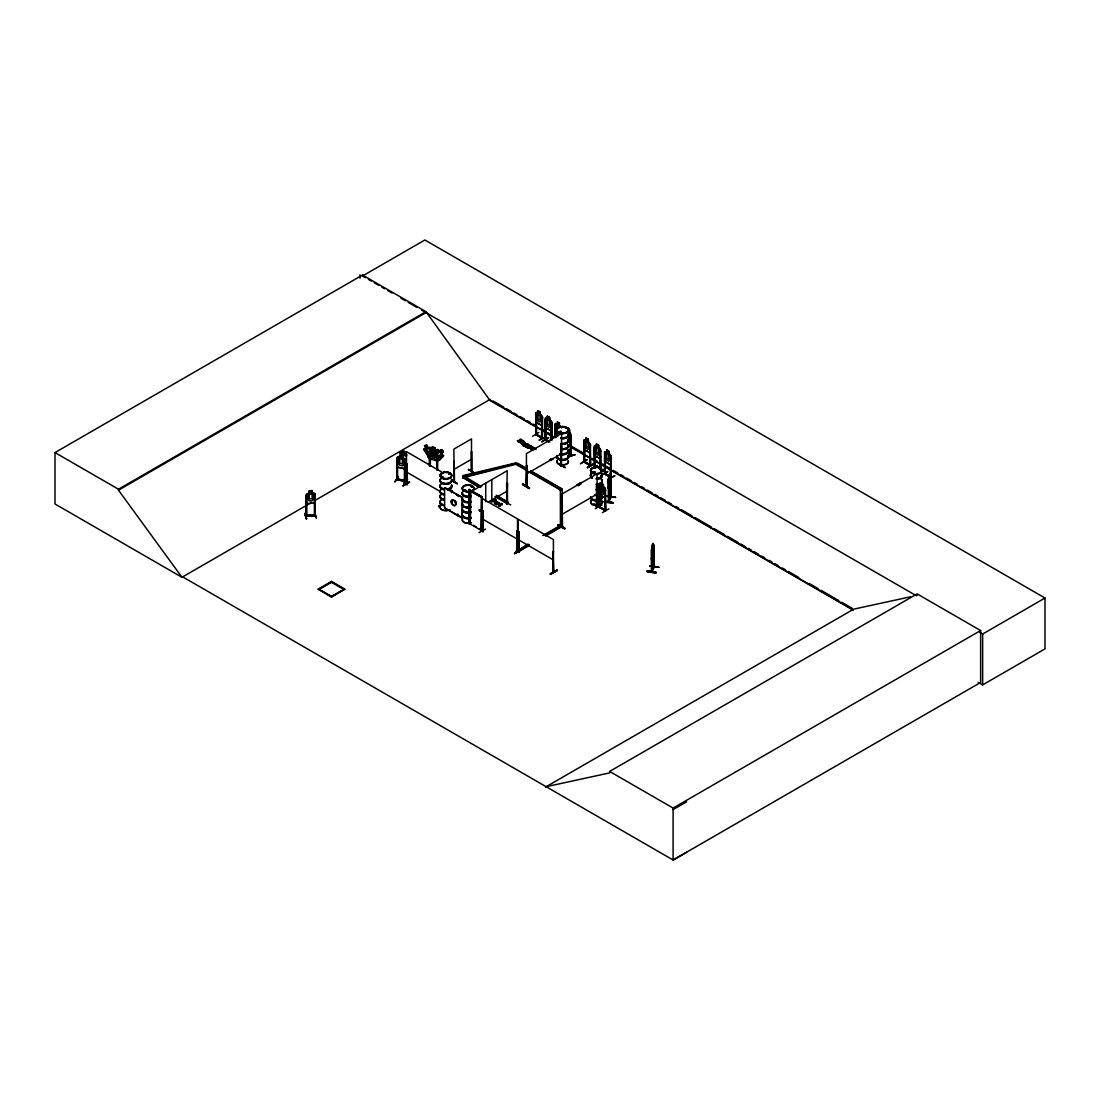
<?xml version="1.0" encoding="UTF-8"?>
<svg xmlns="http://www.w3.org/2000/svg" width="1100" height="1100" viewBox="0 0 1100 1100"><rect width="100%" height="100%" fill="white"/><g stroke="black" fill="none" stroke-linecap="round" stroke-linejoin="round"><path stroke-width="1.5" d="M480.384 496.293L470.264 491.04L470.223 524.15L470.154 490.861L481.346 497.324L481.305 530.681L482.047 530.97M608.602 501.696L610.72 496.994L608.369 502.081M608.987 501.751L608.369 501.339L610.514 497.035M608.41 502.205L608.286 480.315L610.418 474.842L610.967 497.516L611.105 455.812L605.289 451.578L604.533 452.114L604.477 473.908L610.362 476.74M611.077 497.145L610.775 496.251M653.675 554.689C655.6 546.04 650.018 561.509 651.599 558.676M603.914 501.848C609.414 499.592 621.692 505.794 603.928 501.765M604.024 501.531L613.071 502.893M646.924 571.491C655.435 570.35 662.819 574.86 646.924 571.491L655.916 572.976M647.048 571.202L656.04 572.688M647.048 570.873L656.04 572.316M652.011 571.491L651.984 551.114M653.702 567.325L653.964 546.452L653.702 567.215M653.73 566.527L654.033 566.582M654.294 566.871L651.874 571.89M451.797 480.837L457.27 483.697M457.27 483.395L451.976 480.329M524.329 443.52L522.335 443.438L524.961 443.52L523.779 441.76C523.119 440 516.643 444.675 523.641 442.846C527.464 443.836 519.571 439.092 520.465 442.915C522.541 445.376 526.006 442.668 521.909 443.451C523.27 446.188 521.606 442.365 524.329 443.946M570.652 440.908L570.171 442.929L570.694 440.976M442.241 477.606L442.805 476.974L443.08 477.881M442.942 477.029L443.438 477.964M448.828 473.908L449.763 473.976M449.185 474.114L449.199 473.949M464.145 490.559L464.874 489.857M465.561 490.518L464.145 490.284M465.864 490.339L464.86 489.981M465.465 489.913L465.795 490.683M471.171 486.447L471.9 486.447M470.071 493.68L470.223 493.859M470.085 493.873L470.223 493.103L470.071 494.161M471.9 486.86L471.02 486.654L471.79 486.915M470.071 508.104L470.223 507.801M470.085 520.163L470.085 519.654M559.006 432.107L558.896 432.382M559.817 431.75L560.326 432.286L559.322 432.41M560.381 431.942L558.635 432.025A5.83 3.369 0 0 1 561.124 431.214M565.551 428.257L566.5 428.409M566.335 428.01L565.881 427.873M592.405 472.656L593.134 471.955M592.804 472.436L592.749 472.615M592.859 472.862L593.918 472.271L592.804 472.368M594.151 472.656L592.501 472.257M599.445 468.971L599.871 468.627M600.132 468.861L599.445 468.545L600.298 468.834M651.764 553.836L652.176 554.991C654.459 550.962 653.125 535.7 651.764 549.175L652.066 571.477M533.473 448.223C525.91 443.96 533.596 453.228 530.406 447.81C540.691 447.947 523.696 445.101 531.987 449.212M424.022 449.776L424.325 448.69M571.271 449.955L568.246 450.519A5.83 3.369 0 0 1 566.184 454.08A5.83 3.369 0 0 1 559.721 454.328M522.555 484.619C542.933 496.513 509.135 475.888 529.21 488.428M529.526 487.85L522.885 484.027L529.526 488.139M557.947 525.112C564.176 525.649 570.144 532.977 557.947 525.112L564.616 528.866M558.25 524.879L564.905 528.674M558.264 524.549L564.933 528.303M405.254 456.087L406.615 454.836M535.81 419.567L536.484 422.441L541.571 425.384L542.314 423.225M550.935 430.788L551.746 428.684L550.935 430.788L545.848 427.845L545.174 424.971M589.586 452.609L590.452 450.615M590.384 450.56L589.641 452.719L584.54 449.776L583.88 446.902M599.871 458.535L600.586 456.541M598.895 491.961L599.541 494.849L604.656 497.777L605.33 488.978L603.295 486.805M431.846 456.156L437.099 461.079L439.45 460.144L443.616 455.812L438.116 449.68C434.967 447.783 429.275 460.391 433.524 454.176L435.902 457.311L434.101 453.805L435.82 451.44L433.565 453.076L431.241 450.106L432.974 453.489L431.159 455.922L432.768 453.97M436.741 460.79L437.607 451.894L436.824 450.739L430.416 448.924L429.44 449.529L429.467 466.221M437.607 458.562L436.81 460.9L430.389 459.016L429.495 456.197L430.389 459.016M314.16 502.975L315.26 500.418L315.26 493.694L315.205 515.625L315.246 514.841L306.199 515.611M315.274 500.473L314.229 503.058L307.079 503.566L306.157 501.201M396.839 464.53L397.719 467.225L404.401 468.765L405.419 466.441M608.96 481.374L608.781 502.246L611.091 497.118M606.402 496.334L615.587 497.393L606.526 496.018M611.146 496.361L610.706 497.049M532.524 436.356L538.835 432.424M541.888 441.76L548.515 437.635M601.246 475.612L607.86 471.487L600.93 475.502M485.54 529.127L479.022 532.648M595.32 508.626L602.14 504.928M610.514 497.571L610.638 475.283L609.95 476.163L609.868 473.509L608.712 479.435L608.822 502.15M609.235 475.379L609.716 474.348L609.235 476.204M608.658 478.844L609.084 477.716M608.259 482.68L610.665 477.551M608.314 486.97L608.658 488.95L610.761 481.924M306.556 518.485L304.865 513.535L306.543 518.788M305.264 513.164L306.611 518.898M306.144 518.884L304.865 513.535M652.327 545.119L652.836 544.087M652.327 545.944L652.836 544.926M654.115 566.541L651.406 571.931L651.31 550.041L652.259 547.47M651.612 548.611L653.675 544.61L653.098 545.765M654.115 567.27L654.266 546.507M651.695 570.831L654.005 566.844M470.154 524.109L468.999 523.779L468.999 489.527L482.212 496.815L482.185 531.245L482.941 531.63L483.092 511.115L482.268 510.895L482.873 511.239M482.295 531.314L483.175 531.465L483.092 511.115M517.069 550.344L517.743 551.471L529.389 544.775M518.1 551.265L518.829 551.609M518.072 551.966L518.829 552.351L518.98 531.836L518.155 531.616L518.76 531.96M518.732 552.365L518.32 551.059L518.829 551.829M518.155 551.966L519.062 552.186L518.98 531.836M553.3 571.56L553.273 571.587M518.196 552.035L518.155 519.255L553.41 539.605L553.479 572.357L552.723 571.973L553.039 551.499L553.699 572.234L552.956 571.808M599.569 506.701L598.826 506.275L599.734 507.251M599.816 506.536L599.06 506.151M605.481 510.07L605.027 509.506M535.783 434.692L542.382 438.433L542.382 416.556L540.224 414.411M536.759 434.129L536.058 433.73L536.305 434.995L536.071 414.178M536.442 434.995L536.676 421.3M541.723 417.697L542.548 417.904L541.723 417.697L541.64 438.034L541.998 437.168L542.616 438.295L536.058 434.473L535.961 412.885L538.12 413.284M545.243 439.381L546.04 439.505M551.911 440.275L551.746 421.96L545.944 417.711L545.174 418.248L545.119 440.055L548.446 441.925M545.806 440.399L545.435 419.581L545.875 440.44L545.421 439.134M583.949 461.312L584.361 461.601M583.825 461.986L583.88 440.192L584.636 439.656L590.452 443.891L590.452 465.768C570.226 454.74 603.515 471.584 584.801 461.711M590.013 449.996L590.15 465.259M594.852 467.789L594.399 467.005L594.124 467.967L594.151 446.119L594.921 445.582L599.94 448.566M604.477 473.165L605.467 473.399L604.601 473.234M605.385 474.127L604.794 453.434L605.22 474.306L604.931 473.041M398.447 476.919L394.928 481.938L398.475 476.575M507.004 503.168L506.853 503.965L507.293 502.645M526.13 485.43L527.092 485.265L526.226 485.402M561.179 465.575L561.138 466.373L561.44 445.514L561.069 466.386L561.674 433.276L526.433 453.626L526.364 486.379L527.092 486.007L526.199 486.131M560.78 466.249L561.509 465.822L561.44 445.514M542.781 535.549L560.409 525.374L561.962 526.089M561.509 526.707L562.499 526.501L562.183 506L561.632 526.639M545.545 536.085L561.701 526.763L561.825 494.12L597.08 473.77L597.08 506.564L596.186 506.743L596.86 506.303M403.081 452.788C399.781 454.465 398.461 452.1 402.243 452.829C399.809 449.199 408.018 453.723 403.549 450.808A1.567 0.908 0 0 0 402.655 450.725C400.51 450.986 403.439 454.768 400.207 452.21M520.795 441.485L520.176 440.124L522.087 441.031L521.125 439.656L519.283 440.248L519.888 441.897L517.275 440.797L519.076 442.007L520.822 441.293M305.951 515.391L315.205 514.649M305.951 516.134L315.136 515.611M397.719 459.277L396.825 459.264L397.719 459.277L397.471 479.834L396.839 457.806L399.685 457.572M399.781 457.683C397.361 453.337 404.8 454.891 402.435 458.288L403.851 459.456L403.851 464.131L402.435 465.809L399.781 465.19L398.351 462.866L398.351 458.191L399.781 457.683L399.809 455.125M397.746 457.132L404.415 458.604L405.419 459.717L405.405 481.594C399.658 480.645 394.598 479.132 397.719 478.885M404.539 461.051L405.433 461.051L404.539 461.051L404.594 481.47L405.336 481.621M405.377 459.772L404.374 458.659M398.09 476.85L395.051 481.594M404.401 468.765L397.746 467.17L396.962 464.475M397.815 478.899L405.474 480.618L405.185 481.607M407.206 479.009L403.728 484.014L407.206 478.582M403.783 483.615L407.261 478.638M407.688 479.105L404.209 484.082M479.174 509.987L479.737 510.978M479.696 510.84C479.683 508.626 481.277 510.304 479.614 510.964M480.15 509.987L480.178 510.675L479.27 510.098M443.025 477.978L442.64 477.152M464.53 490.009L464.874 490.737M651.819 571.148L651.874 571.148M430.224 466.441L430.375 451M436.92 453.09L437.814 453.145L436.92 453.09L436.92 470.058M429.99 456.087L427.721 454.3L425.205 449.501L425.947 448.374L424.518 445.679L426.91 445.143L428.175 447.865L429.811 448.456M426.855 445.197L424.476 445.734M431.062 448.126L429.797 447.356L424.201 448.663L423.926 449.763L429.66 458.989L432.41 458.274M432.176 449.446L430.953 449.941L430.953 454.616L432.314 457.009L434.871 457.765L436.246 456.156L436.246 451.481L434.871 450.244L434.967 447.686L432.176 446.944L432.272 449.556M427.584 456.596L429.66 458.989M434.967 450.189L434.967 447.686M438.116 449.68L436.851 449.735M437.663 451.935L437.663 470.264M439.34 460.116L443.52 455.771M454.479 481.772L454.19 461.285M471.776 471.817L471.515 451.275L471.487 471.941L471.487 470.882M312.139 490.696L309.293 490.93L309.293 493.433L307.78 494.381L307.78 499.056L309.293 500.94L312.139 500.72L313.651 498.589L313.651 493.914L312.139 493.199L312.221 490.545L309.183 490.793L309.279 493.377L306.157 494.491L305.993 516.312L306.048 495.77L306.886 495.701L306.845 516.299L306.845 515.295M506.564 503.814L507.293 503.388M506.632 503.759L507.224 470.717L471.982 491.067M507.457 503.594L507.457 483.216L506.632 483.422L506.797 503.951L507.457 483.216M596.612 506.082L596.406 506.344M596.241 506.674L596.255 505.876M532.895 448.745C532.263 446.655 531.534 446.724 532.565 448.442M397.774 457.078L396.839 457.806L396.729 479.6M449.144 473.935L448.965 473.619M465.41 490.655L465.011 489.803L464.172 490.339M594.014 472.684L592.556 472.684M536.58 412.308L535.81 412.844L535.879 434.72M555.115 437.305L555.156 423.94L555.857 423.445L561.66 427.68M583.949 440.261L584.664 439.752M604.601 452.183L605.316 451.674M598.936 507.127L598.895 485.237L601.205 485.691M598.964 485.32L599.692 484.811L604.601 487.726M406.395 454.974L406.478 456.101M406.395 455.4L406.478 456.527M530.846 447.411L530.475 448.635L531.987 448.786M405.254 454.52L405.749 453.97L404.539 453.571C399.011 456.995 405.57 449.886 406.381 454.245C400.592 457.353 407.921 453.447 404.539 453.145L402.146 454.025M521.359 442.228L521.579 443.451M455.07 514.332L454.341 513.906L455.455 514.566M457.71 515.859L457.916 514.319M499.689 504.928C499.194 505.381 500.39 507.072 498.616 505.821C500.61 502.301 503.553 504.928 500.94 504.639L499.249 505.684L499.922 506.165M468.518 469.618L475.145 473.426M454.19 481.635L453.888 449.089L471.515 438.914L471.419 471.955M406.56 463.829L407.248 484.522L407.165 464.172M409.668 482.281L402.724 485.911L409.296 482.075M406.546 483.381L407.234 484.55L406.56 484.179M438.515 506.165L441.127 504.598L438.845 506.715M441.155 504.941L438.57 506.55M526.13 486.255L526.79 465.506L526.474 486.337L526.859 485.086M527.024 465.644L526.199 465.864M558.663 463.774L564.96 467.362M504.171 501.462L510.744 504.928M506.632 502.961L507.526 502.783M483.065 530.654L482.763 530.832M482.268 498.534L517.509 518.884L517.577 551.636L516.918 551.334L517.138 530.777L517.632 552.2L516.354 551.457L528.096 544.033M517.743 531.121L516.918 530.915M562.416 506.138L561.591 506.344M596.255 486.351L597.08 486.131L596.475 506.825L596.475 486.475M599.129 486.585L599.734 486.915M604.973 509.726L605.275 510.771L593.697 504.061L605.715 510.675L604.739 510.4L605.041 489.954L605.715 510.675L605.467 488.95L604.697 487.616M605.646 490.297L604.808 490.078M517.248 551.141L517.138 530.777M514.456 553.107L521.015 549.257L514.924 553.369M514.47 553.465L521.469 549.519L514.786 553.699M514.553 553.575L521.482 549.519M529.526 471.57L560.368 489.376L560.409 526.02L562.416 526.487M599.569 506.921L605.316 510.015M600.71 508.062L593.794 504.377M602.319 512.669L608.974 508.832M553.63 551.842L552.805 551.636M552.832 572.041L553.039 551.499M550.303 573.788C571.106 562.389 536.511 582.148 556.916 570.02M550.66 574.379L557.232 570.543M182.765 576.909L182.05 577.335L55 503.979L55 452.581L362.505 275.041L425.989 311.685L489.473 399.74L554.744 437.429M362.505 275.041L362.505 275.99L424.861 239.992L1045 598.029L1045 648.904L982.644 684.901L978.189 682.316M55 452.581L118.484 489.225L425.989 311.685M686.565 852.335L673.104 860.008L182.683 576.868L181.954 577.28L118.484 490.174L425.989 312.634M181.954 577.28L311.616 502.425M314.586 500.706L490.188 399.328M404.896 452.196L403.549 451.234A1.567 0.908 0 0 0 402.655 451.151C404.484 453.53 399.314 455.166 400.125 451.949M402.146 454.451L406.23 452.595L404.91 453.365M403.769 455.386L406.381 453.819L404.91 452.939M537.982 410.699L536.965 418.206L538.051 420.846L540.072 422.015L541.159 420.626L540.224 411.909L537.982 410.699L538.051 413.16M541.558 415.264L536.539 412.459M542.382 416.556L542.273 438.391M453.888 469.439L471.515 459.264M547.346 416.103L549.587 417.312L550.523 421.369L550.523 426.044L549.436 427.419L547.415 426.25L546.329 423.624L547.415 416.061L547.415 418.564M536.484 422.441L541.64 425.342M549.436 417.395L549.587 419.815M550.921 420.668L551.746 421.96L551.678 438.707M521.868 441.086L522.638 440.701L521.29 439.752A1.567 0.908 0 0 0 520.396 439.656C522.239 442.09 517.014 443.644 517.852 440.454M551.086 440.055L551.306 422.964M517.949 440.729C521.139 443.259 518.306 439.533 520.396 439.23A1.567 0.908 0 0 1 521.29 439.326L522.046 440.578M551.911 423.308L551.086 423.101M521.868 441.499L523.724 440.866M545.848 427.845L551.004 430.746M536.126 433.771L536.511 434.294M523.627 442.681L525.594 443.534L523.394 444.991L522.954 444.304L525.415 442.681L522.61 441.925L520.891 443.053L521.579 443.039M444.606 487.616L462.591 497.585L462.234 518.141L444.606 507.966L444.606 487.616L462.591 497.585M478.775 487.231L462.619 477.263L517.591 463.196L526.405 468.284M555.087 423.981L555.349 437.168M555.775 423.486L557.26 424.339M462.619 477.909L517.591 463.829L524.934 468.078M559.419 423.087L557.329 421.795L557.329 424.462L556.243 424.669L557.329 431.97M555.954 425.645C554.235 424.05 557.384 435.82 555.954 437.511M523.201 445.473C524.178 445.651 527.56 446.132 524.48 446.297C520.163 445.39 530.131 448.47 528.234 444.331A1.65 0.962 0 0 0 527.395 443.795L524.673 444.4L525.938 445.624M523.201 445.885L523.655 445.197M559.419 425.59L561.591 427.721M528.646 444.991L528.234 444.757A1.65 0.962 0 0 0 527.395 444.207C522.129 444.317 528.756 446.462 526.735 444.001C522.28 444.29 526.405 448.319 528.646 444.565M525.938 446.05L523.765 445.748M525.855 446.999L528.949 447.37L531.3 446.105L528.646 448.03L525.855 446.999L528.041 447.865L528.591 447.164L527.326 445.94L530.049 445.321A1.65 0.962 0 0 1 530.75 445.913L531.3 446.105M541.654 438.006L541.956 417.56M525.855 447.425L526.309 446.737M539.234 439.876L546.164 436.618M539.192 440.275L546.178 436.672M528.949 446.957L530.393 446.119L527.931 446.078L528.949 446.957L528.33 447.741L526.336 447.178M528.949 447.37L530.393 446.119M541.956 441.856L548.556 437.621L541.956 441.444M535.274 449.35C528.88 450.024 535.507 448.993 534.462 447.934M531.85 449.446L535.837 449.158L534.902 448.181M444.606 507.966L461.134 517.082M318.285 589.064L331.499 581.433L344.712 589.064L331.499 597.121L318.285 589.064L331.499 596.695L344.712 589.064M318.285 589.49L331.499 581.859L344.712 589.49M331.499 582.285L319.014 589.49L331.499 596.269L343.984 589.49L331.499 582.285L331.499 581.433M588.143 439.34L586.121 438.006L586.121 440.674L585.035 440.88L585.035 445.555L586.121 448.181L588.143 449.35L589.229 447.975L588.28 439.257L588.28 441.76M526.433 473.976L561.674 453.626M553.011 458.783L552.544 459.484L552.777 458.494M584.141 441.513L584.237 461.876L590.618 465.575M488.166 502.081L507.224 491.067M491.274 501.229L494.752 499.221C499.826 501.022 490.339 502.507 494.821 499.716C499.111 500.926 492.126 502.26 495.069 503.91A1.458 0.839 0 0 0 496.004 504.061L498.039 502.879A1.458 0.839 0 0 0 497.791 502.342C493.405 500.252 494.876 506.192 498.039 502.453A1.458 0.839 0 0 0 497.791 501.916L497.283 501.627A1.471 0.853 0 0 0 496.348 501.476L491.274 501.655L493.034 500.748L495.564 501.146L494.752 499.221M491.274 501.655L494.752 499.634M589.779 465.465L590.013 444.909L590.673 465.644L589.944 465.217M493.433 500.94L494.821 500.143M590.604 445.252L589.779 445.033M498.781 503.855C504.433 502.562 491.411 506.756 499.111 502.728M596.393 446.435L595.306 446.82L595.306 451.481L596.393 454.121L598.414 455.29L599.5 453.915L598.565 445.184L598.496 447.728M496.485 504.666L499.551 502.989M594.976 468.078L594.192 447.576L595.018 447.796M499.991 503.8L502.054 503.566M468.999 523.779L469.288 489.362M499.152 503.635C502.37 503.332 496.279 506.027 499.922 505.739M599.967 448.498L600.737 449.831L600.655 469.975M494.918 496.554L506.674 503.346L507.953 502.604L496.389 496.774M594.151 452.842L594.825 455.716L599.913 458.659L600.655 456.596M600.064 469.631L600.298 450.835L600.889 469.837M600.889 451.179L600.064 450.973M584.567 461.849L584.499 441.994M606.691 449.969L608.933 451.179L609.881 455.221L609.881 459.896L608.795 461.271L606.774 460.103L605.688 457.476L606.774 449.928L606.774 452.43M608.933 453.681L608.795 451.261L606.774 450.092M593.918 463.43L587.263 467.61L593.959 463.801M594.22 463.966L587.62 467.803M604.533 458.824L605.192 461.697L610.362 464.599L611.105 462.536M610.431 473.921L610.665 456.83M611.256 457.174L610.431 456.954M593.477 468.105L597.204 465.671M593.574 468.201L597.534 465.493L590.934 469.301M605.192 461.697L610.308 464.489M472.711 482.254L463.897 477.166L463.196 475.558L515.611 462.976L516.312 464.571L560.368 490.009L561.66 488.634L560.368 489.376L562.183 489.376L562.045 526.35M577.871 485.65L577.651 484.303L578.999 485.169M579.645 484.536L578.861 483.766L580.663 482.721L579.783 483.752L580.525 484.22A1.375 0.797 0 0 1 580.704 484.522M601.507 470.828L604.519 469.92L600.545 472.23M577.156 485.004L578.999 485.595L577.156 484.591M578.861 484.192L580.663 483.147M601.549 470.896L604.189 469.37M601.507 471.254L604.505 469.893L600.518 472.161M605.22 473.77L609.317 475.86M614.859 475.86L607.915 479.105L608.273 479.696M607.97 479.504L614.611 475.723M598.895 485.237L599.239 506.949M561.825 514.47L597.08 494.12M599.555 494.835L604.725 497.736M516.354 551.457L526.625 545.518M544.252 535.342L558.938 526.859M545.545 535.452L561.701 526.116M517.632 552.2L529.389 545.408M545.435 787.133L853.669 609.166L910.456 596.819M546.15 786.706L609.634 772.901L609.634 771.43L917.139 593.89L980.622 630.534L980.622 682.467L673.104 860.008L673.104 808.074L980.622 630.534M917.139 595.361L916.424 595.788L421.561 310.076M979.701 632.321L982.644 634.026L1045 598.029M673.104 809.559L686.565 801.886M481.319 509.754L481.319 511.129M470.264 491.04L481.745 497.09L481.168 530.447L470.264 524.067L470.841 490.71M562.183 525.607L561.88 526.873M593.56 472.808L592.969 472.587M549.918 459.511L550.839 459.181M550.399 460.13L550.481 459.264M596.736 506.371L596.846 485.994M406.615 454.424L405.254 455.469L406.01 456.734M528.591 447.59L527.326 446.353L530.049 445.748A1.65 0.962 0 0 1 530.75 446.339L531.3 446.531M397.691 479.078L396.743 478.885M397.045 479.435L405.364 481.36M569.442 431.75L569.442 429.248L568.109 427.652L569.346 429.275L569.938 433.441L569.305 439.312L568.15 437.8M570.254 432.795L570.694 434.252L568.15 430.293M570.652 454.822L570.226 455.647L570.598 435.201L571.024 456.033L568.301 452.499M568.246 450.505L571.299 449.639L568.452 450.794M570.268 455.056L568.59 452.416M567.985 456.404L575.121 454.603L568.205 457.091M567.985 456.816L575.107 454.575M464.832 475.805L489.404 469.906M492.676 469.109L512.339 464.393M428.615 448.717L426.401 449.226L428.918 454.025M599.06 506.894L604.849 509.754M604.973 510.263L605.041 496.732M518.32 551.801L518.389 531.493M552.956 571.065L553.273 572.33M545.366 439.89L545.435 419.581M594.344 467.761L595.086 467.445M558.36 463.884L565.015 467.679M312.111 493.144L315.274 493.749M307.175 493.598L314.16 493.047M314.353 514.663L314.435 515.694L314.27 495.11L315.109 495.041M314.724 512.751L316.387 518.114L314.641 512.394M306.199 516.326L315.15 515.584M559.721 432.699A5.83 3.369 0 0 1 559.721 426.869A5.83 3.369 0 0 1 568.466 429.784A5.83 3.369 0 0 1 559.721 432.699L558.951 432.286M443.039 478.101L442.214 477.854M465.245 490.93L464.228 490.683M406.67 483.45L406.794 483.904M482.487 530.379L482.845 531.644M517.577 551.636L516.945 551.32M545.545 439.945L548.68 441.801M594.866 467.5A5.816 3.355 0 0 0 592.254 473.11A5.816 3.355 0 0 0 601.989 471.611A5.816 3.355 0 0 0 594.866 467.5L594.22 467.252M315.081 514.635L315.081 515.377M560.368 490.009L562.183 490.009M560.368 525.36L562.183 525.36M560.368 525.993L562.183 525.993M561.44 465.121L561.014 465.85M534.518 448.828L535.837 449.158M499.152 503.209L502.123 504.9M606.43 496.183L615.587 497.406M608.314 480.288L608.382 487.053M570.598 455.551L570.652 434.225M649.66 565.895L658.666 567.394M404.415 458.604L402.572 458.178L402.572 455.675M397.815 479.119L405.212 480.837M430.224 451.179L429.467 450.959L429.619 466.056M432.272 447.054L434.83 447.796M528.426 447.301C526.543 446.683 529.898 445.101 530.393 446.545M404.553 481.429L404.649 460.873M406.794 484.646L406.931 464.296M542.3 437.69L536.511 434.514L542.217 437.635M584.361 462.344L584.732 448.635M590.356 465.781L590.15 464.516M578.861 483.766L580.058 484.536M559.089 432.025L559.707 432.121A5.912 3.41 0 0 0 558.456 432.671M549.519 459.717L549.78 459.855A1.416 0.811 0 0 0 550.523 460.02L551.636 459.305M549.519 460.144L549.78 460.281A1.416 0.811 0 0 0 550.523 460.446L551.678 459.924L551.114 459.195M429.756 447.507L431.007 448.181M558.305 463.567L565.317 467.569M409.324 482.034L403.095 485.691M406.931 484.646L406.34 451.591L441.581 471.941L441.581 475.337M557.205 570.515L550.344 574.131M483.147 531.424L482.487 510.771M475.159 473.467L468.353 469.342L475.007 473.495M451.729 480.604L457.284 483.794M362.505 275.99L365.461 277.695M368.418 279.4L371.374 281.105M374.316 282.81L378.744 285.368M381.7 287.072L384.656 288.778M387.612 290.482L392.04 293.04M400.895 298.155L405.322 300.712M408.279 302.418L417.134 307.519M586.039 438.047L588.28 439.257M598.565 445.184L596.324 443.974L596.393 446.6L596.461 444.056L598.414 445.266M545.861 417.752L547.484 418.688M549.505 419.856L550.962 420.695M559.35 426.456L557.329 425.288L557.329 429.962M584.664 449.68L589.655 452.567M594.949 455.62L599.94 458.494M493.158 401.033L503.539 407.027M506.509 408.746L510.964 411.317M513.92 413.022L516.89 414.741M519.86 416.446L524.315 419.018M527.285 420.736L530.241 422.455M533.211 424.16L536.181 425.879M540.636 428.45L543.592 430.155M548.048 432.726L551.018 434.445M568.824 444.716L583.66 453.283M592.556 458.425L597.011 460.996M599.967 462.701L610.362 468.696M613.319 470.415L617.774 472.986M620.744 474.691L623.714 476.41M626.684 478.129L631.125 480.686M634.095 482.405L637.065 484.124M641.506 486.681L644.476 488.4M647.446 490.119L651.901 492.69M654.871 494.395L657.827 496.114M660.798 497.819L665.252 500.39M668.223 502.109L671.179 503.814M675.634 506.385L678.604 508.104M681.574 509.809L691.955 515.804M694.925 517.523L711.246 526.941M714.202 528.66L724.598 534.655M727.554 536.36L737.949 542.369M740.905 544.074L745.36 546.645M748.33 548.364L751.3 550.069M754.27 551.788L758.711 554.359M761.681 556.064L764.651 557.783M769.093 560.354L772.062 562.059M775.032 563.777L778.003 565.482M782.457 568.054L785.414 569.773M788.384 571.477L798.765 577.486M809.16 583.481L818.056 588.61M821.026 590.329L838.832 600.6M841.789 602.319L852.184 608.314M568.095 445.129L852.94 609.592M488.496 399.603L540.595 429.688M543.579 431.406L553.987 437.415M571.849 447.728L853.16 610.143M549.959 442.007L545.875 439.918L548.446 441.402M609.317 476.396L604.794 473.784L604.794 453.434M610.362 477.276L604.601 473.976M531.19 447.219L532.565 448.016M530.846 447.837L532.661 448.882M598.868 487.616L605.399 491.356M530.805 470.828L561.66 488.634M530.805 471.46L561.66 489.28M515.611 462.976L526.584 469.879M463.196 475.558L481.525 486.695M496.21 495.179L507.953 501.957M475.654 483.945L480.054 486.489M497.681 496.664L506.495 501.751M462.619 477.263L480.232 487.438M493.433 500.514L495.082 500.967L495.206 499.936M468.999 489.527L482.047 496.925L481.924 531.245M404.346 452.513L402.449 451.619L403.067 452.966M406.34 471.941L440.11 491.439M482.268 518.884L517.509 539.234M518.155 539.605L553.41 559.955M516.354 550.811L517.632 551.554M609.634 771.43L673.104 808.074M479.82 509.754L480.549 510.125M473.564 525.332L476.3 526.928M479.022 528.523L481.745 530.118M407.289 478.954L403.851 483.986M611.27 477.496L611.105 455.812M441.183 449.652L443.286 451.591M568.246 431.118A5.802 3.355 0 0 1 558.525 432.616A5.802 3.355 0 0 1 561.124 427.006A5.802 3.355 0 0 1 568.246 431.118L569.305 432.644L569.305 437.305L568.15 435.806M568.232 440.33L570.268 442.915M568.301 453.021L570.652 456.074M560.436 427.089L559.35 425.631L559.501 423.046M608.712 484.11L609.111 485.251L610.239 480.796L609.977 473.522M599.033 491.947L599.692 494.739M545.325 424.957L545.971 427.749M597.135 506.44L597.135 505.697M608.259 487.039L608.534 488.936M982.644 634.026L982.644 684.901M653.84 544.954L653.881 566.844M653.098 543.263L653.07 545.916M610.665 463.609L610.665 473.784M600.298 450.835L600.298 469.494M599.734 492.002L599.803 507.306M599.5 487.053L599.569 507.444M595.018 454.575L594.852 468.311L594.784 447.92M586.19 438.13L586.19 440.632M568.191 427.625L568.232 430.265M555.72 425.783L555.72 437.649M551.306 428.051L551.306 439.931M527.725 444.592L525.112 445.197L526.295 445.418M526.79 465.506L526.982 486.049M522.527 441.045L522.61 441.925M491.796 479.627L491.796 499.978M485.732 483.12L485.732 501.779M462.234 497.791L462.234 518.141M457.655 514.168L457.655 515.226M437.058 459.704L437.058 469.879M430.375 456.087L430.375 466.263M405.281 459.786L405.281 466.469M360.016 274.849L360.016 278.218M331.499 596.269L331.499 597.121M118.484 489.225L118.484 490.174M568.342 434.197A5.912 3.41 0 0 1 561.096 438.377M556.916 435.957A5.912 3.41 0 0 1 556.916 434.197M568.26 434.541A5.83 3.369 0 0 1 561.124 438.652M556.999 436.274A5.83 3.369 0 0 1 556.999 434.541M558.511 433.029A5.83 3.369 0 0 1 559.721 432.493M568.342 433.909A5.912 3.41 0 0 1 561.096 438.089M557.507 436.494A5.912 3.41 0 0 1 556.916 433.909M558.456 432.382A5.912 3.41 0 0 1 561.096 431.489M568.26 433.592A5.83 3.369 0 0 1 561.124 437.717M557.576 436.15A5.83 3.369 0 0 1 556.999 433.592M568.26 439.216A5.83 3.369 0 0 1 561.124 443.328M568.246 440.151A5.816 3.355 0 0 1 561.124 444.263M568.232 444.538A5.789 3.341 0 0 1 561.138 448.635M568.342 439.808A5.912 3.41 0 0 1 561.096 443.987M568.342 439.519A5.912 3.41 0 0 1 561.096 443.699M561.124 449.034A5.83 3.369 0 0 0 568.26 444.909A5.844 3.369 0 0 1 561.124 449.199M568.232 460.543A5.789 3.341 0 0 1 562.636 464.764A5.789 3.341 0 0 1 557.04 460.543M568.246 456.156A5.816 3.355 0 0 1 562.636 460.391A5.816 3.355 0 0 1 557.013 456.156M568.342 455.812A5.912 3.41 0 0 1 562.636 460.116A5.912 3.41 0 0 1 556.916 455.812M568.342 455.524A5.912 3.41 0 0 1 562.636 459.828A5.912 3.41 0 0 1 556.916 455.524M568.246 460.859A5.802 3.355 0 0 1 562.636 465.08A5.802 3.355 0 0 1 557.026 460.859M568.26 455.221A5.83 3.369 0 0 1 563.393 459.429A5.83 3.369 0 0 1 556.806 456.087M568.342 449.914A5.912 3.41 0 0 1 566.225 453.502A5.912 3.41 0 0 1 559.68 453.75M568.26 449.598A5.83 3.369 0 0 1 561.124 453.723M568.246 445.376A5.816 3.355 0 0 1 561.124 449.487M568.342 450.203A5.912 3.41 0 0 1 566.225 453.791A5.912 3.41 0 0 1 559.68 454.039M592.254 472.629A5.816 3.355 0 0 0 601.989 471.116A5.816 3.355 0 0 0 594.866 467.005A5.816 3.355 0 0 0 592.254 472.629A5.816 3.355 0 0 1 594.866 471.721M601.494 473.88A5.912 3.41 0 0 1 596.365 478.995M592.199 477.991A5.912 3.41 0 0 1 591.25 473.88M592.199 473.165A5.912 3.41 0 0 1 594.839 472.285M601.425 474.224A5.83 3.369 0 0 1 596.365 479.27M592.254 478.294A5.83 3.369 0 0 1 591.319 474.224M592.254 473.536A5.83 3.369 0 0 1 594.866 472.656M601.494 473.591A5.912 3.41 0 0 1 596.365 478.706M592.199 477.703A5.912 3.41 0 0 1 591.25 473.591M592.199 472.876A5.912 3.41 0 0 1 594.839 471.996M601.411 473.289A5.816 3.355 0 0 1 596.365 478.335M592.254 477.345A5.816 3.355 0 0 1 591.332 473.289M601.425 478.899A5.83 3.369 0 0 1 596.365 483.945M601.411 479.848A5.816 3.355 0 0 1 596.365 484.88M599.28 488.826A5.816 3.355 0 0 1 596.365 489.266M601.494 479.49A5.912 3.41 0 0 1 596.365 484.619M601.494 479.201A5.912 3.41 0 0 1 596.365 484.33M599.28 489.129A5.816 3.355 0 0 1 596.365 489.582M601.384 500.239A5.789 3.341 0 0 1 596.365 505.257A5.789 3.341 0 0 1 591.36 500.239M601.398 500.555A5.802 3.355 0 0 1 596.365 505.587A5.802 3.355 0 0 1 591.346 500.555M601.411 495.853A5.816 3.355 0 0 1 597.877 500.775A5.816 3.355 0 0 1 590.549 497.53M602.002 495.715A5.83 3.369 0 0 1 597.135 499.922A5.83 3.369 0 0 1 590.535 496.595M601.494 495.495A5.912 3.41 0 0 1 598.634 500.362A5.912 3.41 0 0 1 590.659 498.094M601.494 495.206A5.912 3.41 0 0 1 598.634 500.074A5.912 3.41 0 0 1 590.659 497.805M600.49 494.299A5.83 3.369 0 0 1 594.866 495.165M599.321 494.257A5.912 3.41 0 0 1 594.839 494.601M599.28 493.886A5.816 3.355 0 0 1 596.365 494.326M599.28 489.651A5.816 3.355 0 0 1 596.365 490.105M599.321 494.546A5.912 3.41 0 0 1 594.839 494.89M599.294 489.376A5.844 3.369 0 0 1 596.365 489.83M455.441 500.94A3.121 1.801 60 0 0 456.019 502.411L455.881 502.494A3.121 1.801 60 0 1 455.304 501.022M457.146 495.248A1.554 0.894 60 0 1 457.724 495.578M457.022 495.151A1.554 0.894 60 0 1 458.521 496.485M471.02 491.549A5.816 3.355 0 0 1 462.316 488.922A5.816 3.355 0 0 1 470.099 485.485A5.816 3.355 0 0 1 472.216 491.013M471.02 496.719A5.83 3.369 0 0 1 464.558 496.471A5.83 3.369 0 0 1 462.481 492.938M471.02 495.784A5.83 3.369 0 0 1 464.558 495.536A5.83 3.369 0 0 1 462.481 491.989M471.061 496.43A5.912 3.41 0 0 1 464.502 496.183A5.912 3.41 0 0 1 462.399 492.594M471.061 496.141A5.912 3.41 0 0 1 464.502 495.894A5.912 3.41 0 0 1 462.399 492.305M471.034 507.1A5.844 3.369 0 0 1 462.261 504.171M471.02 502.342A5.83 3.369 0 0 1 462.481 500.294M471.034 506.853A5.844 3.369 0 0 1 462.261 503.924M471.061 501.765A5.912 3.41 0 0 1 462.192 498.809M471.02 501.394A5.816 3.355 0 0 1 462.289 498.479M471.061 502.054A5.912 3.41 0 0 1 462.399 499.978M471.006 522.706A5.789 3.341 0 0 1 464.585 522.473A5.789 3.341 0 0 1 462.509 518.952M471.034 507.279A5.844 3.369 0 0 1 462.261 504.35M471.034 522.871A5.844 3.369 0 0 1 464.558 522.624A5.844 3.369 0 0 1 462.467 519.076M471.02 518.348A5.83 3.369 0 0 1 462.481 516.299M471.006 507.54A5.789 3.341 0 0 1 462.316 504.639M471.02 511.789A5.83 3.369 0 0 1 462.481 509.74M471.061 518.059A5.912 3.41 0 0 1 462.399 515.982M471.061 517.77A5.912 3.41 0 0 1 462.399 515.694M471.02 517.399A5.816 3.355 0 0 1 462.481 515.35M471.02 512.724A5.816 3.355 0 0 1 462.481 510.675M471.061 512.435A5.912 3.41 0 0 1 462.399 510.373M471.061 512.146A5.912 3.41 0 0 1 462.399 510.084M451.605 485.389A5.912 3.41 0 0 1 447.425 489.569M444.359 489.569A5.912 3.41 0 0 1 440.77 484.564M444.386 494.368A5.844 3.369 0 0 1 440.839 489.431M444.386 494.216A5.802 3.355 0 0 1 440.289 490.105M451.605 479.779A5.912 3.41 0 0 1 445.115 484.041A5.912 3.41 0 0 1 440.77 478.954M451.605 485.1A5.912 3.41 0 0 1 447.425 489.28M444.359 489.28A5.912 3.41 0 0 1 440.77 484.275M451.605 479.49A5.912 3.41 0 0 1 445.115 483.752A5.912 3.41 0 0 1 440.77 478.665M451.509 480.109A5.816 3.355 0 0 1 445.899 484.344A5.816 3.355 0 0 1 440.275 480.109M451.522 479.174A5.83 3.369 0 0 1 445.899 483.409A5.83 3.369 0 0 1 440.261 479.174M451.509 485.732A5.816 3.355 0 0 1 447.397 489.844M444.386 489.844A5.816 3.355 0 0 1 440.275 485.732M451.522 484.784A5.83 3.369 0 0 1 447.397 488.909M444.386 488.909A5.83 3.369 0 0 1 440.261 484.784M451.509 490.462A5.816 3.355 0 0 1 451.509 492.195M444.386 494.574A5.816 3.355 0 0 1 440.853 489.651M451.605 501.394A5.912 3.41 0 0 1 451.605 503.154M444.359 505.574A5.912 3.41 0 0 1 440.77 500.569M451.495 490.944A5.802 3.355 0 0 1 451.495 492.676M444.386 495.041A5.802 3.355 0 0 1 440.289 490.944M448.814 510.043A5.844 3.369 0 0 1 441.76 509.506A5.844 3.369 0 0 1 440.839 505.436M444.359 499.964A5.912 3.41 0 0 1 440.77 494.959M451.605 501.105A5.912 3.41 0 0 1 451.605 502.865M444.359 505.285A5.912 3.41 0 0 1 440.77 500.28M444.359 499.675A5.912 3.41 0 0 1 440.77 494.67M444.386 500.225A5.816 3.355 0 0 1 440.275 496.114M444.386 499.29A5.816 3.355 0 0 1 440.275 495.179M451.509 501.737A5.816 3.355 0 0 1 451.509 503.47M444.386 505.849A5.816 3.355 0 0 1 440.275 501.737M451.522 500.789A5.83 3.369 0 0 1 451.522 502.535M444.386 504.914A5.83 3.369 0 0 1 440.261 500.789M450.024 509.685A5.844 3.369 0 0 1 442.337 509.987A5.844 3.369 0 0 1 440.839 505.615M455.922 504.487A3.121 1.801 60 0 1 453.846 505.244L453.283 504.845A3.121 1.801 60 0 1 451.578 501.462L451.646 500.844A3.121 1.801 60 0 1 452.183 499.991M453.159 499.868A3.121 1.801 60 0 1 453.723 500.087L454.3 500.486A3.121 1.801 60 0 1 455.991 503.869M497.461 502.728L496.004 503.635A1.458 0.839 0 0 1 495.069 503.484L495.949 502.329L497.461 502.728M497.461 502.301L494.931 502.92L496.348 501.902A1.471 0.853 0 0 1 497.283 502.054L497.461 502.301M435.091 453.777L434.981 456.101L437.085 458.04L439.45 457.793L442.351 454.781L441.732 453.2C445.913 452.306 440.44 447.054 439.629 451.261L437.993 450.766L435.091 453.777M451.275 501.05L451.22 501.683A3.121 1.801 60 0 0 452.911 505.065L453.475 505.464A3.121 1.801 60 0 0 455.565 504.707L455.62 504.075A3.121 1.801 60 0 0 453.929 500.706L453.351 500.308A3.121 1.801 60 0 0 451.275 501.05M580.607 463.664L587.263 459.553L580.594 463.691M609.84 476.987L609.111 483.257L609.84 476.987M652.974 546.727L652.176 552.998L652.974 546.727M649.784 565.716L658.763 567.201L649.784 565.716M604.244 493.034L603.158 494.409L601.136 493.24L600.05 490.614L601.136 483.051L603.295 484.303L604.244 493.034M439.12 451.811L436.219 454.809L438.322 456.748L441.224 453.736L439.12 451.811M441.306 450.271L440.784 450.808L442.131 452.059L442.654 451.522L441.306 450.271M555.156 430.65L555.761 433.565L555.156 430.65M426.649 445.816L425.219 446.132L425.672 446.999L427.103 446.669L426.649 445.816M311.63 491.164L309.801 491.301L309.801 492.14L311.63 491.989L311.63 491.164M312.139 494.038L309.293 494.257L309.293 498.933L312.139 498.712L312.139 494.038M401.954 456.101L400.249 455.703L400.249 456.541L401.954 456.926L401.954 456.101M402.435 459.126L399.781 458.521L399.781 463.183L402.435 463.801L402.435 459.126M434.418 448.03L432.781 447.549L434.418 448.869L434.418 448.03M434.871 451.082L432.314 450.34L432.314 455.015L434.871 455.757L434.871 451.082M587.771 439.546L586.479 438.79L587.771 440.385L587.771 439.546M598.056 445.473L596.764 444.73L598.056 446.311L598.056 445.473M608.424 451.467L607.131 450.711L608.424 452.306L608.424 451.467M539.715 412.197L538.409 411.455L539.715 413.036L539.715 412.197M549.079 417.615L547.773 416.859L549.079 418.44L549.079 417.615M558.993 423.335L557.686 422.579L558.993 424.174L558.993 423.335M588.143 442.668L586.121 441.499L586.121 446.174L588.143 447.342L588.143 442.668M598.414 448.607L596.393 447.439L596.393 452.114L598.414 453.283L598.414 448.607M608.795 454.603L606.774 453.434L606.774 458.109L608.795 459.277L608.795 454.603M540.072 415.332L538.051 414.164L538.051 418.839L540.072 420.007L540.072 415.332M549.436 420.736L547.415 419.567L547.415 424.243L549.436 425.411L549.436 420.736M602.8 484.605L601.494 483.849L602.8 485.43L602.8 484.605M603.158 487.726L601.136 486.558L601.136 491.232L603.158 492.401L603.158 487.726M569.099 429.454L568.356 428.478L569.099 430.279L569.099 429.454M559.721 433.139A5.816 3.355 0 0 0 568.452 430.237A5.816 3.355 0 0 0 559.721 427.322A5.816 3.355 0 0 0 559.721 433.139M592.24 472.835A5.844 3.369 0 0 0 602.016 471.322A5.844 3.369 0 0 0 594.866 467.197A5.844 3.369 0 0 0 592.24 472.835M465.19 491.095A5.844 3.369 0 0 0 473.949 488.166A5.844 3.369 0 0 0 465.19 485.251A5.844 3.369 0 0 0 465.19 491.095M465.19 491.274A5.844 3.369 0 0 0 473.949 488.345A5.844 3.369 0 0 0 465.19 485.43A5.844 3.369 0 0 0 465.19 491.274M442.984 478.239A5.816 3.355 0 0 0 451.715 475.324A5.816 3.355 0 0 0 442.984 472.422A5.816 3.355 0 0 0 442.984 478.239M442.984 478.72A5.816 3.355 0 0 0 451.715 475.805A5.816 3.355 0 0 0 442.984 472.904A5.816 3.355 0 0 0 442.984 478.72M451.536 491.989A5.844 3.369 0 0 0 451.536 490.243A5.802 3.355 0 0 1 451.495 491.837M441.774 477.73A5.83 3.369 0 0 0 451.522 476.231A5.83 3.369 0 0 0 444.386 472.106A5.83 3.369 0 0 0 441.774 477.73"/></g></svg>
